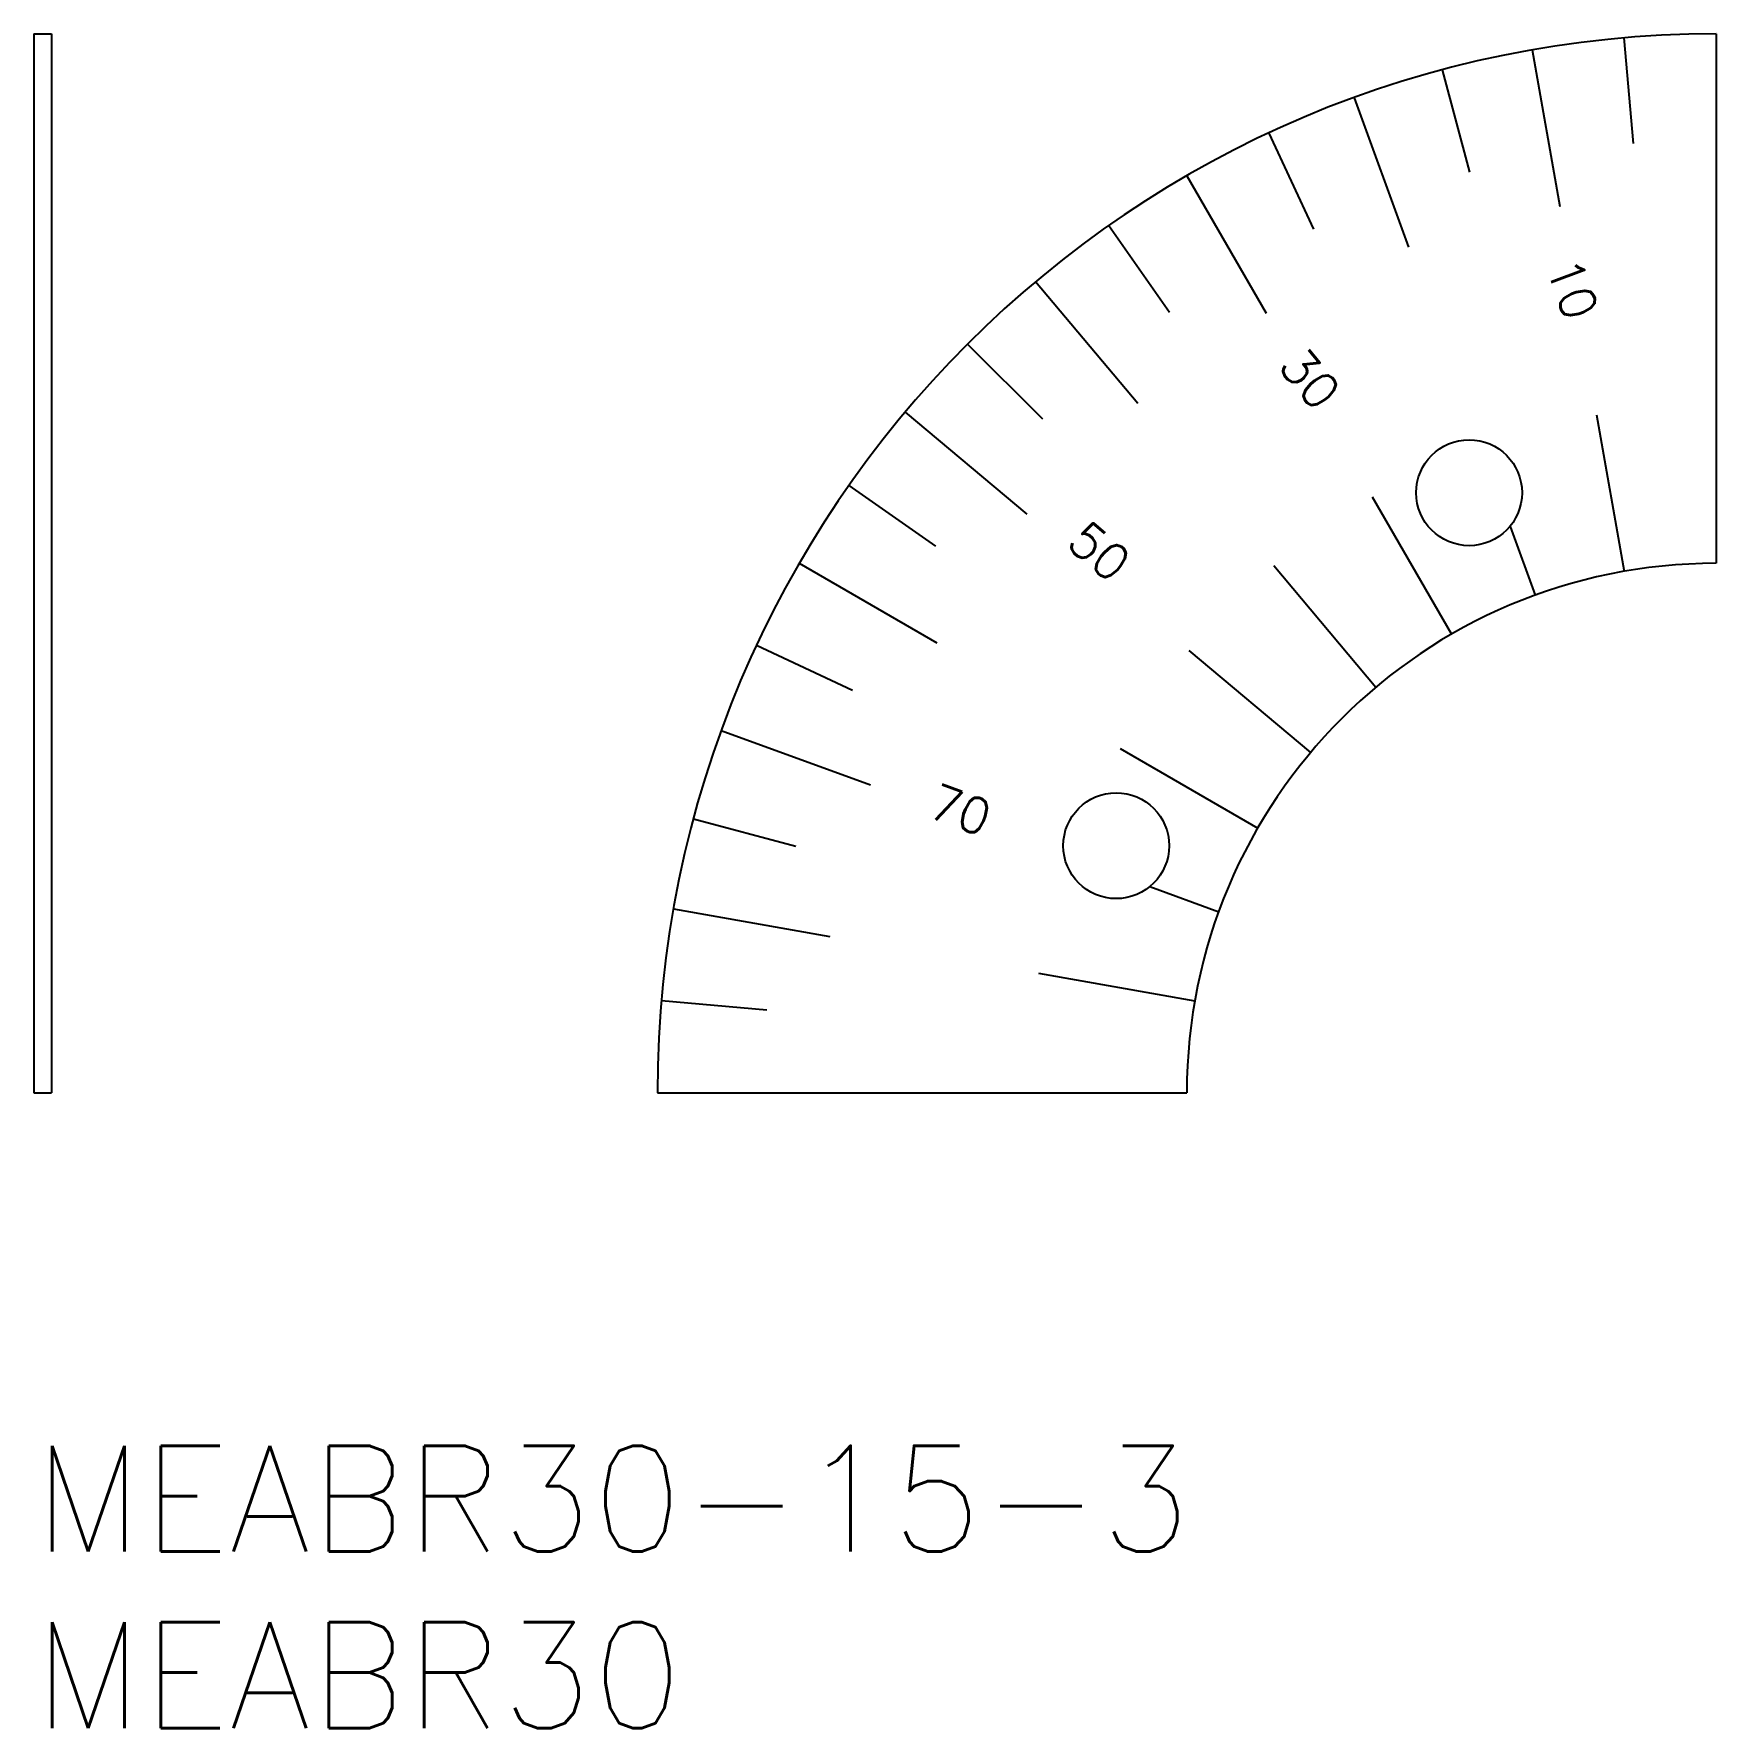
# Model space of a CAD drawing. Extents: x 0 to 47.7, y -8 to 40.
import ezdxf

# ---------------------------------------------------------------- set-up
doc = ezdxf.new("R2010")
doc.units = 0
doc.header["$LTSCALE"] = 0.5
doc.layers.add('MSM_CONTINUOUS', color=7, linetype='CONTINUOUS')
doc.layers.add('MSM_PART_NUMBER', color=7, linetype='CONTINUOUS')
doc.styles.get("Standard").update_dxf_attribs({"font": 'txt.shx', "height": 3, "bigfont": 'bigfont.shx'})

# ---------------------------------------------------------------- blocks, each defined once
blk = doc.blocks.new('*U2')
at = {"layer": 'MSM_PART_NUMBER'}
blk.add_text('MEABR30-15-3', height=3, dxfattribs=at).set_placement((0, -3))
blk = doc.blocks.new('*U3')
at = {"layer": 'MSM_PART_NUMBER'}
blk.add_text('MEABR30', height=3, dxfattribs=at).set_placement((0, -8))

msp = doc.modelspace()

# ---------------------------------------------------------------- linework, layer by layer
at = {"layer": 'MSM_CONTINUOUS'}
for p, q in [((0, 40), (0, 10)), ((0, 40), (0.5, 40)), ((0.5, 40), (0.5, 10)), ((45.055, 39.886), (45.316, 36.897)), ((47.67, 40), (47.67, 25)), ((42.46, 39.544), (43.242, 35.113)), ((39.905, 38.978), (40.681, 36.08)), ((37.409, 38.191), (38.948, 33.962)), ((34.991, 37.189), (36.259, 34.47)), ((32.67, 35.981), (34.92, 32.084)), ((30.462, 34.575), (32.183, 32.117)), ((28.386, 32.981), (31.278, 29.534)), ((26.456, 31.213), (28.578, 29.092)), ((24.688, 29.284), (28.135, 26.391)), ((44.283, 29.204), (45.065, 24.772)), ((23.095, 27.207), (25.552, 25.487)), ((37.92, 26.887), (40.17, 22.99)), ((41.829, 26.048), (42.539, 24.095)), ((21.689, 25), (25.586, 22.75)), ((35.135, 24.938), (38.028, 21.491)), ((20.48, 22.679), (23.199, 21.411)), ((32.732, 22.534), (36.179, 19.642)), ((19.479, 20.261), (23.707, 18.722)), ((30.782, 19.75), (34.679, 17.5)), ((18.692, 17.765), (21.59, 16.988)), ((31.622, 15.841), (33.574, 15.13)), ((18.125, 15.209), (22.557, 14.428)), ((28.466, 13.386), (32.897, 12.605)), ((17.784, 12.615), (20.772, 12.353)), ((0, 10), (0.5, 10)), ((17.67, 10), (32.67, 10))]:
    msp.add_line(p, q, dxfattribs=at)
for centre in [(40.67, 27), (30.67, 17)]:
    msp.add_circle(centre, 1.5, dxfattribs=at)
for radius in [30, 15]:
    msp.add_arc((47.67, 10), radius, 90, 180, dxfattribs=at)

# ---------------------------------------------------------------- block references
for name in ['*U2', '*U3']:
    msp.add_blockref(name, (0, 0), dxfattribs=at)

# ---------------------------------------------------------------- texts
for s, rotation, p in [('10', 290, (42.834, 33.413)), ('30', 310, (35.226, 30.567)), ('50', 320, (29.213, 25.506)), ('70', 340, (25.274, 17.84))]:
    msp.add_text(s, height=1, rotation=rotation, dxfattribs=at).set_placement(p)

doc.saveas('drawing.dxf')
